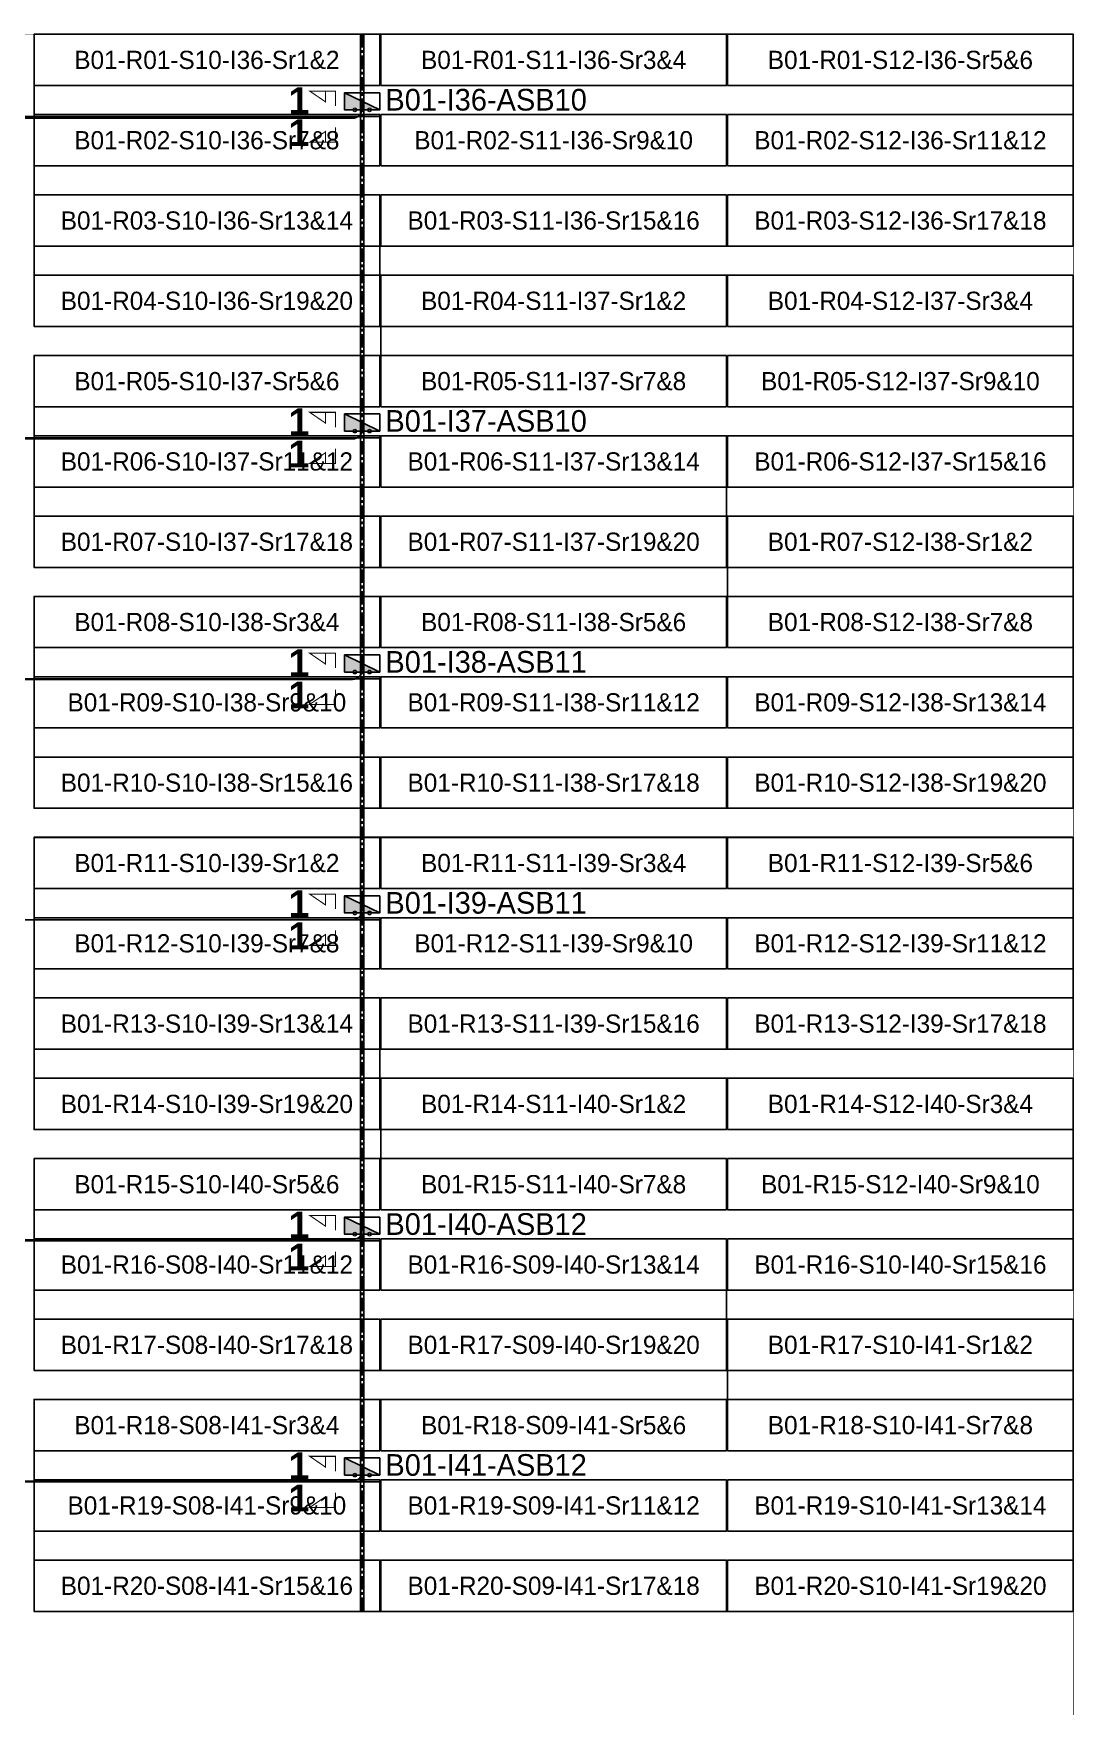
# Model space of a CAD drawing. Header units: metres. Extents: x 532643 to 533032, y 2673852 to 2674172.
# Drawn here: x 532935 to 533032.1, y 2674015.4 to 2674171.7 of the extents above; entities that cross this region are included whole.
import ezdxf
from ezdxf.enums import TextEntityAlignment as Align

# ---------------------------------------------------------------- set-up
doc = ezdxf.new("R2010")
doc.units = ezdxf.units.M
doc.header["$MEASUREMENT"] = 0
doc.linetypes.add('CENTER', pattern=[2, 1.25, -0.25, 0.25, -0.25])
doc.layers.add('Block Boundary-12.5 MW Block', color=6, linetype='Continuous', lineweight=9)
doc.layers.add('PILE', color=1, linetype='Continuous', lineweight=15)
for name, color, linetype in [('DC Trench BL-01', 40, 'Continuous'), ('E-Inverter Grouping', 2, 'Continuous'), ('Inverter Block-01', 7, 'Continuous'), ('LT Cable(AG) INV to LT Panel BL-01', 2, 'Continuous'), ('Messenger Wire Block-01 (Master Path)', 30, 'Continuous'), ('Messenger Wire Block-01 (MW Path)', 191, 'Continuous'), ('MMS Table Block-01', 8, 'Continuous'), ('Plan Line - DC BL-01', 40, 'Continuous'), ('Section Marking BL-01', 2, 'Continuous')]:
    doc.layers.add(name, color=color, linetype=linetype)
doc.styles.add('BoldTextStyle', font='arialbd.ttf')
doc.styles.get("Standard").update_dxf_attribs({"font": 'Adani Regular.ttf'})

# ---------------------------------------------------------------- blocks, each defined once
blk = doc.blocks.new('MMS Table (32.292 x 4.784)')
at = {"color": 0}
blk.add_lwpolyline([(0, 0), (0, 4.784), (32.292, 4.784), (32.292, 0)], close=True, dxfattribs=at)
at = {"color": 7}
blk.add_attdef('ID1', text='', height=1.7, dxfattribs=at).set_placement((16.146, 2.392), align=Align.MIDDLE_CENTER)
blk = doc.blocks.new('Inverter Block')
h = blk.add_hatch(color=0)
h.dxf.hatch_style = 1
h.paths.add_polyline_path([(-1.46, 2.27), (-1.46, 0.85), (1.46, 0.85)])
at = {"color": 0}
blk.add_lwpolyline([(1.46, 2.27), (-1.46, 2.27), (-1.46, 0.85), (1.46, 0.85)], close=True, dxfattribs=at)
blk.add_lwpolyline([(-1.46, 2.27), (1.46, 0.85)], dxfattribs=at)
at = {"layer": 'PILE'}
for centre in [(-0.61, 0.85), (0.61, 0.85)]:
    blk.add_circle(centre, 0.156, dxfattribs=at)
at = {"color": 7}
blk.add_attdef('ID', (-1.46, 3.01), '', height=1.8, dxfattribs=at)

msp = doc.modelspace()

# ---------------------------------------------------------------- linework, layer by layer
at = {"layer": 'Block Boundary-12.5 MW Block', "const_width": 0.05}
msp.add_lwpolyline([(532643.48, 2674171.58), (533032.08, 2674171.58), (533032.08, 2673851.79), (532643.48, 2673851.79)], close=True, dxfattribs=at)
at = {"layer": 'DC Trench BL-01', "color": 40, "const_width": 0.15}
msp.add_lwpolyline([(532965.81, 2674171.58), (532965.51, 2674171.58), (532965.51, 2674024.29), (532965.81, 2674024.29)], close=True, dxfattribs=at)
at = {"layer": 'E-Inverter Grouping', "color": 3}
for points in [[(533032.08, 2674171.58), (533032.08, 2674151.79), (532967.3, 2674151.79), (532967.3, 2674144.29), (532935.01, 2674144.29), (532935.01, 2674171.58)], [(533032.08, 2674149.08), (533032.08, 2674129.29), (532999.69, 2674129.29), (532999.69, 2674121.79), (532935.01, 2674121.79), (532935.01, 2674141.58), (532967.4, 2674141.58), (532967.4, 2674149.08)], [(533032.08, 2674099.29), (532935.01, 2674099.29), (532935.01, 2674119.08), (532999.79, 2674119.08), (532999.79, 2674126.58), (533032.08, 2674126.58)], [(533032.08, 2674096.58), (533032.08, 2674076.79), (532967.3, 2674076.79), (532967.3, 2674069.29), (532935.01, 2674069.29), (532935.01, 2674096.58)], [(533032.08, 2674074.08), (533032.08, 2674054.29), (532999.69, 2674054.29), (532999.69, 2674046.79), (532935.01, 2674046.79), (532935.01, 2674066.58), (532967.4, 2674066.58), (532967.4, 2674074.08)], [(533032.08, 2674024.29), (532935.01, 2674024.29), (532935.01, 2674044.08), (532999.79, 2674044.08), (532999.79, 2674051.58), (533032.08, 2674051.58)]]:
    msp.add_lwpolyline(points, close=True, dxfattribs=at)
at = {"layer": 'LT Cable(AG) INV to LT Panel BL-01', "color": 5}
for points in [[(532833.52, 2674047.45), (532830.06, 2674047.45, -0.414214), (532829.16, 2674048.35), (532829.16, 2674051.4, 0.214019), (532828.86, 2674052.07), (532822.14, 2674058.05, -0.214019), (532821.84, 2674058.72), (532821.84, 2674060.36, -0.0289), (532821.85, 2674060.46), (532821.9, 2674060.94, 0.0289), (532821.91, 2674061.04), (532821.91, 2674162.83, -0.414214), (532822.81, 2674163.73), (532964.76, 2674163.73, 0.414214), (532965.66, 2674164.63), (532965.66, 2674165.23)], [(532833.52, 2674047.4), (532830.01, 2674047.4, -0.414214), (532829.11, 2674048.3), (532829.11, 2674051.38, 0.214019), (532828.81, 2674052.05), (532822.09, 2674058.03, -0.214019), (532821.79, 2674058.7), (532821.79, 2674060.36, -0.0289), (532821.8, 2674060.46), (532821.85, 2674060.94, 0.0289), (532821.86, 2674061.05), (532821.86, 2674132.88, -0.414214), (532822.76, 2674133.78), (532964.76, 2674133.78, 0.414214), (532965.66, 2674134.68), (532965.66, 2674135.23)], [(532831.58, 2674047.35), (532829.96, 2674047.35, -0.414214), (532829.06, 2674048.25), (532829.06, 2674051.36, 0.214019), (532828.76, 2674052.03), (532822.04, 2674058.01, -0.214019), (532821.74, 2674058.68), (532821.74, 2674060.36, -0.0289), (532821.75, 2674060.47), (532821.8, 2674060.94, 0.0289), (532821.81, 2674061.05), (532821.81, 2674110.43, -0.414214), (532822.71, 2674111.33), (532964.76, 2674111.33, 0.414214), (532965.66, 2674112.23), (532965.66, 2674112.73)], [(532831.58, 2674047.3), (532829.91, 2674047.3, -0.414214), (532829.01, 2674048.2), (532829.01, 2674051.33, 0.214019), (532828.71, 2674052.01), (532821.99, 2674057.98, -0.214019), (532821.69, 2674058.66), (532821.69, 2674060.36, -0.0289), (532821.7, 2674060.47), (532821.75, 2674060.95, 0.0289), (532821.76, 2674061.05), (532821.76, 2674087.98, -0.414214), (532822.66, 2674088.88), (532964.76, 2674088.88, 0.414214), (532965.66, 2674089.78), (532965.66, 2674090.23)], [(532829.51, 2674047.22, -0.325999), (532828.88, 2674048.08), (532828.88, 2674051.28, 0.214019), (532828.58, 2674051.95), (532821.87, 2674057.93, -0.214019), (532821.57, 2674058.6), (532821.57, 2674060.37, -0.0289), (532821.57, 2674060.48), (532821.63, 2674060.95, 0.0289), (532821.64, 2674061.06), (532821.64, 2674065.6, -0.414214), (532822.54, 2674066.5), (532871.17, 2674066.5, -0.414214), (532872.07, 2674065.6), (532872.07, 2674059.9, 0.414214), (532872.97, 2674059), (532964.76, 2674059, 0.414214), (532965.66, 2674059.9), (532965.66, 2674060.23)], [(532829.51, 2674047.29, -0.309777), (532828.93, 2674048.13), (532828.93, 2674051.3, 0.214019), (532828.63, 2674051.97), (532821.92, 2674057.95, -0.214019), (532821.62, 2674058.62), (532821.62, 2674060.37, -0.0289), (532821.62, 2674060.47), (532821.68, 2674060.95, 0.0289), (532821.69, 2674061.06), (532821.69, 2674065.55, -0.414214), (532822.59, 2674066.45), (532871.12, 2674066.45, -0.414214), (532872.02, 2674065.55), (532872.02, 2674037.35, 0.414214), (532872.92, 2674036.45), (532964.76, 2674036.45, 0.414214), (532965.66, 2674037.35), (532965.66, 2674037.73)]]:
    msp.add_lwpolyline(points, format="xyb", dxfattribs=at)
at = {"layer": 'Messenger Wire Block-01 (Master Path)'}
for points in [[(532821.76, 2674163.88), (532967.3, 2674163.88)], [(532821.76, 2674133.88), (532967.3, 2674133.88)], [(532821.76, 2674111.38), (532967.3, 2674111.38)], [(532821.76, 2674088.88), (532967.3, 2674088.88)], [(532871.94, 2674058.88), (532967.3, 2674058.88)], [(532871.94, 2674036.38), (532967.3, 2674036.38)]]:
    msp.add_lwpolyline(points, dxfattribs=at)
at = {"layer": 'Messenger Wire Block-01 (MW Path)', "const_width": 0.1}
for points in [[(532821.76, 2674163.88), (532967.3, 2674163.88)], [(532821.76, 2674133.88), (532967.3, 2674133.88)], [(532821.76, 2674111.38), (532967.3, 2674111.38)], [(532821.76, 2674088.88), (532967.3, 2674088.88)], [(532871.94, 2674058.88), (532967.3, 2674058.88)], [(532871.94, 2674036.38), (532967.3, 2674036.38)]]:
    msp.add_lwpolyline(points, dxfattribs=at)
at = {"layer": 'Plan Line - DC BL-01', "color": 6, "linetype": 'CENTER'}
msp.add_lwpolyline([(532965.66, 2674171.58), (532965.66, 2674024.29)], dxfattribs=at)
at = {"layer": 'Section Marking BL-01', "color": 94, "lineweight": 35, "true_color": 0x00a500, "const_width": 0.1}
for points in [[(532963.16, 2674164.88), (532963.16, 2674166.27), (532960.76, 2674166.27), (532962.24, 2674165.26), (532962.24, 2674166.27)], [(532963.16, 2674162.88), (532963.16, 2674161.49), (532960.76, 2674161.49), (532962.24, 2674162.5), (532962.24, 2674161.49)], [(532963.16, 2674134.88), (532963.16, 2674136.27), (532960.76, 2674136.27), (532962.24, 2674135.26), (532962.24, 2674136.27)], [(532963.16, 2674132.88), (532963.16, 2674131.49), (532960.76, 2674131.49), (532962.24, 2674132.5), (532962.24, 2674131.49)], [(532963.16, 2674112.38), (532963.16, 2674113.77), (532960.76, 2674113.77), (532962.24, 2674112.76), (532962.24, 2674113.77)], [(532963.16, 2674110.38), (532963.16, 2674108.99), (532960.76, 2674108.99), (532962.24, 2674110), (532962.24, 2674108.99)], [(532963.16, 2674089.88), (532963.16, 2674091.27), (532960.76, 2674091.27), (532962.24, 2674090.26), (532962.24, 2674091.27)], [(532963.16, 2674087.88), (532963.16, 2674086.49), (532960.76, 2674086.49), (532962.24, 2674087.5), (532962.24, 2674086.49)], [(532963.16, 2674059.88), (532963.16, 2674061.27), (532960.76, 2674061.27), (532962.24, 2674060.26), (532962.24, 2674061.27)], [(532963.16, 2674057.88), (532963.16, 2674056.49), (532960.76, 2674056.49), (532962.24, 2674057.5), (532962.24, 2674056.49)], [(532963.16, 2674037.38), (532963.16, 2674038.77), (532960.76, 2674038.77), (532962.24, 2674037.76), (532962.24, 2674038.77)], [(532963.16, 2674035.38), (532963.16, 2674033.99), (532960.76, 2674033.99), (532962.24, 2674035), (532962.24, 2674033.99)]]:
    msp.add_lwpolyline(points, dxfattribs=at)

# ---------------------------------------------------------------- block references
at = {"layer": 'Inverter Block-01'}
ref = msp.add_blockref('Inverter Block', (532965.66, 2674163.56), dxfattribs=dict(at, xscale=1.124999999976148, yscale=1.124999999976148, zscale=1.124999999976148))
ref.add_attrib('ID', 'B01-I36-ASB10', (532967.83, 2674164.45), dxfattribs={"layer": '0', "color": 7, "height": 2.025})
ref = msp.add_blockref('Inverter Block', (532965.66, 2674133.56), dxfattribs=dict(at, xscale=1.124999999976148, yscale=1.124999999976148, zscale=1.124999999976148))
ref.add_attrib('ID', 'B01-I37-ASB10', (532967.83, 2674134.45), dxfattribs={"layer": '0', "color": 7, "height": 2.025})
ref = msp.add_blockref('Inverter Block', (532965.66, 2674111.06), dxfattribs=dict(at, xscale=1.124999999976148, yscale=1.124999999976148, zscale=1.124999999976148))
ref.add_attrib('ID', 'B01-I38-ASB11', (532967.83, 2674111.95), dxfattribs={"layer": '0', "color": 7, "height": 2.025})
ref = msp.add_blockref('Inverter Block', (532965.66, 2674088.56), dxfattribs=dict(at, xscale=1.124999999976148, yscale=1.124999999976148, zscale=1.124999999976148))
ref.add_attrib('ID', 'B01-I39-ASB11', (532967.83, 2674089.45), dxfattribs={"layer": '0', "color": 7, "height": 2.025})
ref = msp.add_blockref('Inverter Block', (532965.66, 2674058.56), dxfattribs=dict(at, xscale=1.124999999976148, yscale=1.124999999976148, zscale=1.124999999976148))
ref.add_attrib('ID', 'B01-I40-ASB12', (532967.83, 2674059.45), dxfattribs={"layer": '0', "color": 7, "height": 2.025})
ref = msp.add_blockref('Inverter Block', (532965.66, 2674036.06), dxfattribs=dict(at, xscale=1.124999999976148, yscale=1.124999999976148, zscale=1.124999999976148))
ref.add_attrib('ID', 'B01-I41-ASB12', (532967.83, 2674036.95), dxfattribs={"layer": '0', "color": 7, "height": 2.025})
at = {"layer": 'MMS Table Block-01'}
for p, values in [((532935.01, 2674166.79), {'ID1': 'B01-R01-S10-I36-Sr1&2'}), ((532967.4, 2674166.79), {'ID1': 'B01-R01-S11-I36-Sr3&4'}), ((532999.79, 2674166.79), {'ID1': 'B01-R01-S12-I36-Sr5&6'}), ((532935.01, 2674159.29), {'ID1': 'B01-R02-S10-I36-Sr7&8'}), ((532967.4, 2674159.29), {'ID1': 'B01-R02-S11-I36-Sr9&10'}), ((532999.79, 2674159.29), {'ID1': 'B01-R02-S12-I36-Sr11&12'}), ((532935.01, 2674151.79), {'ID1': 'B01-R03-S10-I36-Sr13&14'}), ((532967.4, 2674151.79), {'ID1': 'B01-R03-S11-I36-Sr15&16'}), ((532999.79, 2674151.79), {'ID1': 'B01-R03-S12-I36-Sr17&18'}), ((532935.01, 2674144.29), {'ID1': 'B01-R04-S10-I36-Sr19&20'}), ((532967.4, 2674144.29), {'ID1': 'B01-R04-S11-I37-Sr1&2'}), ((532999.79, 2674144.29), {'ID1': 'B01-R04-S12-I37-Sr3&4'}), ((532935.01, 2674136.79), {'ID1': 'B01-R05-S10-I37-Sr5&6'}), ((532967.4, 2674136.79), {'ID1': 'B01-R05-S11-I37-Sr7&8'}), ((532999.79, 2674136.79), {'ID1': 'B01-R05-S12-I37-Sr9&10'}), ((532935.01, 2674129.29), {'ID1': 'B01-R06-S10-I37-Sr11&12'}), ((532967.4, 2674129.29), {'ID1': 'B01-R06-S11-I37-Sr13&14'}), ((532999.79, 2674129.29), {'ID1': 'B01-R06-S12-I37-Sr15&16'}), ((532935.01, 2674121.79), {'ID1': 'B01-R07-S10-I37-Sr17&18'}), ((532967.4, 2674121.79), {'ID1': 'B01-R07-S11-I37-Sr19&20'}), ((532999.79, 2674121.79), {'ID1': 'B01-R07-S12-I38-Sr1&2'}), ((532935.01, 2674114.29), {'ID1': 'B01-R08-S10-I38-Sr3&4'}), ((532967.4, 2674114.29), {'ID1': 'B01-R08-S11-I38-Sr5&6'}), ((532999.79, 2674114.29), {'ID1': 'B01-R08-S12-I38-Sr7&8'}), ((532935.01, 2674106.79), {'ID1': 'B01-R09-S10-I38-Sr9&10'}), ((532967.4, 2674106.79), {'ID1': 'B01-R09-S11-I38-Sr11&12'}), ((532999.79, 2674106.79), {'ID1': 'B01-R09-S12-I38-Sr13&14'}), ((532935.01, 2674099.29), {'ID1': 'B01-R10-S10-I38-Sr15&16'}), ((532967.4, 2674099.29), {'ID1': 'B01-R10-S11-I38-Sr17&18'}), ((532999.79, 2674099.29), {'ID1': 'B01-R10-S12-I38-Sr19&20'}), ((532935.01, 2674091.79), {'ID1': 'B01-R11-S10-I39-Sr1&2'}), ((532967.4, 2674091.79), {'ID1': 'B01-R11-S11-I39-Sr3&4'}), ((532999.79, 2674091.79), {'ID1': 'B01-R11-S12-I39-Sr5&6'}), ((532935.01, 2674084.29), {'ID1': 'B01-R12-S10-I39-Sr7&8'}), ((532967.4, 2674084.29), {'ID1': 'B01-R12-S11-I39-Sr9&10'}), ((532999.79, 2674084.29), {'ID1': 'B01-R12-S12-I39-Sr11&12'}), ((532935.01, 2674076.79), {'ID1': 'B01-R13-S10-I39-Sr13&14'}), ((532967.4, 2674076.79), {'ID1': 'B01-R13-S11-I39-Sr15&16'}), ((532999.79, 2674076.79), {'ID1': 'B01-R13-S12-I39-Sr17&18'}), ((532935.01, 2674069.29), {'ID1': 'B01-R14-S10-I39-Sr19&20'}), ((532967.4, 2674069.29), {'ID1': 'B01-R14-S11-I40-Sr1&2'}), ((532999.79, 2674069.29), {'ID1': 'B01-R14-S12-I40-Sr3&4'}), ((532935.01, 2674061.79), {'ID1': 'B01-R15-S10-I40-Sr5&6'}), ((532967.4, 2674061.79), {'ID1': 'B01-R15-S11-I40-Sr7&8'}), ((532999.79, 2674061.79), {'ID1': 'B01-R15-S12-I40-Sr9&10'}), ((532935.01, 2674054.29), {'ID1': 'B01-R16-S08-I40-Sr11&12'}), ((532967.4, 2674054.29), {'ID1': 'B01-R16-S09-I40-Sr13&14'}), ((532999.79, 2674054.29), {'ID1': 'B01-R16-S10-I40-Sr15&16'}), ((532935.01, 2674046.79), {'ID1': 'B01-R17-S08-I40-Sr17&18'}), ((532967.4, 2674046.79), {'ID1': 'B01-R17-S09-I40-Sr19&20'}), ((532999.79, 2674046.79), {'ID1': 'B01-R17-S10-I41-Sr1&2'}), ((532935.01, 2674039.29), {'ID1': 'B01-R18-S08-I41-Sr3&4'}), ((532967.4, 2674039.29), {'ID1': 'B01-R18-S09-I41-Sr5&6'}), ((532999.79, 2674039.29), {'ID1': 'B01-R18-S10-I41-Sr7&8'}), ((532935.01, 2674031.79), {'ID1': 'B01-R19-S08-I41-Sr9&10'}), ((532967.4, 2674031.79), {'ID1': 'B01-R19-S09-I41-Sr11&12'}), ((532999.79, 2674031.79), {'ID1': 'B01-R19-S10-I41-Sr13&14'}), ((532935.01, 2674024.29), {'ID1': 'B01-R20-S08-I41-Sr15&16'}), ((532967.4, 2674024.29), {'ID1': 'B01-R20-S09-I41-Sr17&18'}), ((532999.79, 2674024.29), {'ID1': 'B01-R20-S10-I41-Sr19&20'})]:
    msp.add_blockref('MMS Table (32.292 x 4.784)', p, dxfattribs=at).add_auto_attribs(values)

# ---------------------------------------------------------------- texts
at = {"layer": 'Section Marking BL-01', "color": 94, "true_color": 0x00a500, "style": 'BoldTextStyle'}
for p in [(532959.76, 2674165.38), (532959.76, 2674162.38), (532959.76, 2674135.38), (532959.76, 2674132.38), (532959.76, 2674112.88), (532959.76, 2674109.88), (532959.76, 2674090.38), (532959.76, 2674087.38), (532959.76, 2674060.38), (532959.76, 2674057.38), (532959.76, 2674037.88), (532959.76, 2674034.88)]:
    msp.add_text('1', height=2.5, dxfattribs=at).set_placement(p, align=Align.MIDDLE_CENTER)

doc.saveas('drawing.dxf')
